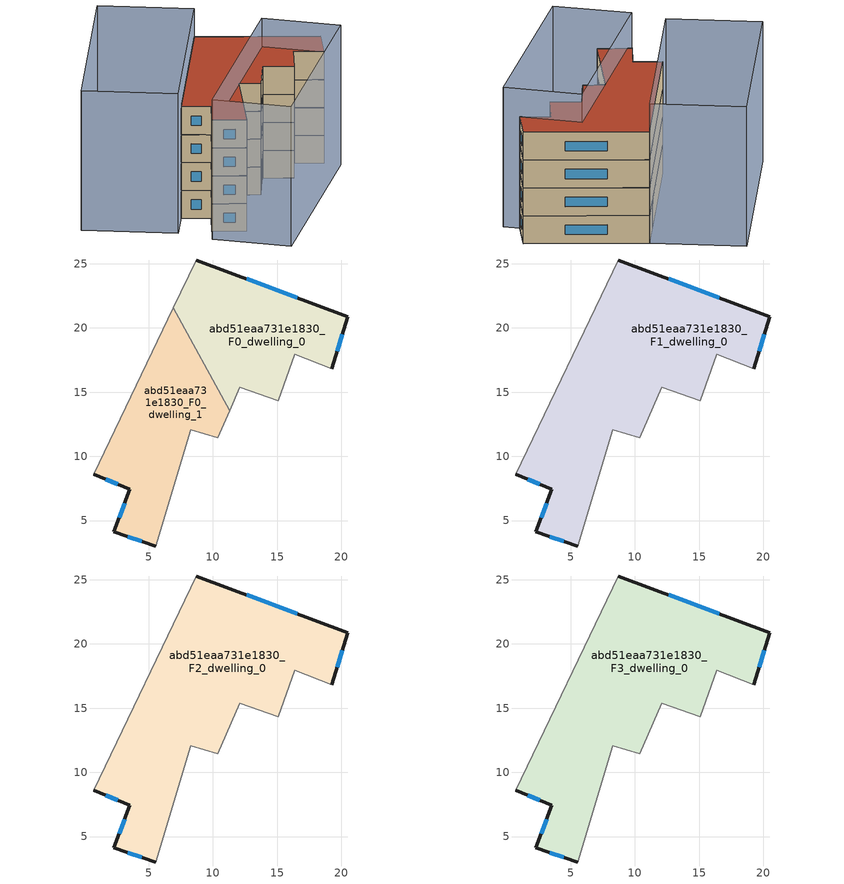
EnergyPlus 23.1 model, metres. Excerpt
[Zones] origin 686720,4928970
abd51eaa731e1830_F0_dwelling_0
 floor ground (EU_floor_Construction): 19.28,16.84 20.49,20.86 8.69,25.29 6.93,21.59 11.31,13.54 12.12,15.4 15.08,14.32 16.39,17.95 z0
 wall outside (EU_wall_Construction): 8.69,25.29 20.49,20.86 19.28,16.84 z0:3
 wall adiabatic (EU_wall_Construction): 6.93,21.59 8.69,25.29 / 19.28,16.84 16.39,17.95 15.08,14.32 12.12,15.4 11.31,13.54 z0:3
 wall to abd51eaa731e1830_F0_dwelling_1 (EU_wall_Construction): 11.31,13.54 6.93,21.59 z0:3
 window (EU_Window_Construction): 12.63,23.82 16.56,22.33 / 20.09,19.52 19.68,18.18 z1:2
abd51eaa731e1830_F0_dwelling_1
 floor ground (EU_floor_Construction): 5.57,3.01 8.29,12.07 10.4,11.45 11.31,13.54 6.93,21.59 0.74,8.61 3.53,7.45 2.29,4.12 z0
 wall outside (EU_wall_Construction): 5.57,3.01 2.29,4.12 3.53,7.45 0.74,8.61 z0:3
 wall adiabatic (EU_wall_Construction): 0.74,8.61 6.93,21.59 / 11.31,13.54 10.4,11.45 8.29,12.07 5.57,3.01 z0:3
 window (EU_Window_Construction): 4.48,3.38 3.39,3.76 / 2.71,5.23 3.12,6.34 / 2.6,7.83 1.67,8.22 z1:2
abd51eaa731e1830_F1_dwelling_0
 floor to abd51eaa731e1830_F0_dwelling_0 (EU_floor_Construction): 19.28,16.84 20.49,20.86 8.69,25.29 6.93,21.59 11.31,13.54 12.12,15.4 15.08,14.32 16.39,17.95 z3
 floor to abd51eaa731e1830_F0_dwelling_1 (EU_floor_Construction): 5.57,3.01 8.29,12.07 10.4,11.45 11.31,13.54 6.93,21.59 0.74,8.61 3.53,7.45 2.29,4.12 z3
 wall outside (EU_wall_Construction): 5.57,3.01 2.29,4.12 3.53,7.45 0.74,8.61 / 8.69,25.29 20.49,20.86 19.28,16.84 z3:6
 wall adiabatic (EU_wall_Construction): 0.74,8.61 8.69,25.29 / 19.28,16.84 16.39,17.95 15.08,14.32 12.12,15.4 10.4,11.45 8.29,12.07 5.57,3.01 z3:6
 window (EU_Window_Construction): 4.48,3.38 3.39,3.76 / 2.71,5.23 3.12,6.34 / 2.6,7.83 1.67,8.22 / 12.63,23.82 16.56,22.33 / 20.09,19.52 19.68,18.18 z4:5
abd51eaa731e1830_F2_dwelling_0
 floor to abd51eaa731e1830_F1_dwelling_0 (EU_floor_Construction): 15.08,14.32 16.39,17.95 19.28,16.84 20.49,20.86 8.69,25.29 0.74,8.61 3.53,7.45 2.29,4.12 5.57,3.01 8.29,12.07 10.4,11.45 12.12,15.4 z6
 wall outside (EU_wall_Construction): 5.57,3.01 2.29,4.12 3.53,7.45 0.74,8.61 / 8.69,25.29 20.49,20.86 19.28,16.84 z6:9
 wall adiabatic (EU_wall_Construction): 0.74,8.61 8.69,25.29 / 19.28,16.84 16.39,17.95 15.08,14.32 12.12,15.4 10.4,11.45 8.29,12.07 5.57,3.01 z6:9
 window (EU_Window_Construction): 4.48,3.38 3.39,3.76 / 2.71,5.23 3.12,6.34 / 2.6,7.83 1.67,8.22 / 12.63,23.82 16.56,22.33 / 20.09,19.52 19.68,18.18 z7:8
abd51eaa731e1830_F3_dwelling_0
 floor to abd51eaa731e1830_F2_dwelling_0 (EU_floor_Construction): 15.08,14.32 16.39,17.95 19.28,16.84 20.49,20.86 8.69,25.29 0.74,8.61 3.53,7.45 2.29,4.12 5.57,3.01 8.29,12.07 10.4,11.45 12.12,15.4 z9
 wall outside (EU_wall_Construction): 5.57,3.01 2.29,4.12 3.53,7.45 0.74,8.61 / 8.69,25.29 20.49,20.86 19.28,16.84 z9:12
 wall adiabatic (EU_wall_Construction): 0.74,8.61 8.69,25.29 / 19.28,16.84 16.39,17.95 15.08,14.32 12.12,15.4 10.4,11.45 8.29,12.07 5.57,3.01 z9:12
 window (EU_Window_Construction): 4.48,3.38 3.39,3.76 / 2.71,5.23 3.12,6.34 / 2.6,7.83 1.67,8.22 / 12.63,23.82 16.56,22.33 / 20.09,19.52 19.68,18.18 z10:11
 roof outside (EU_roof_Construction): 20.49,20.86 19.28,16.84 16.39,17.95 15.08,14.32 12.12,15.4 10.4,11.45 8.29,12.07 5.57,3.01 2.29,4.12 3.53,7.45 0.74,8.61 8.69,25.29 z12
shading: 20.67,15.88 8.31,-2.19 / 8.31,-2.19 1.65,2.36 / 1.65,2.36 14.01,20.44 / 14.01,20.44 20.67,15.88 / 8.69,25.3 -0.93,5.09 / -0.93,5.09 -9.68,9.26 / -9.68,9.26 -0.05,29.46 / -0.05,29.46 8.69,25.3 z0:15
[Building]
EU S2 Campaign: North Axis=0; Terrain=City; Solar Distribution=FullExterior
[Site:Location]
Bologna: Latitude=44.5; Longitude=11.25; Time Zone=1; Elevation=37
[SizingPeriod:WeatherFileDays]
AnnualSizingPeriod: Begin Month=1; Begin Day of Month=1; End Month=12; End Day of Month=31; Day of Week for Start Day=Monday; Use Weather File Daylight Saving Period=No; Use Weather File Rain and Snow Indicators=No
[MATERIAL]
EU_InternalMass_Material: Roughness=MediumRough; Thickness=0.1; Conductivity=1; Density=1800; Specific Heat=900; Thermal Absorptance=0.9; Solar Absorptance=0.7; Visible Absorptance=0.7
[MATERIAL:NOMASS] Roughness=MediumRough; Thermal Absorptance=0.9; Solar Absorptance=0.7; Visible Absorptance=0.7
Name | Thermal Resistance
EU_wall_NoMass | 0.937881
EU_roof_NoMass | 0.548572
EU_floor_NoMass | 0.71348
[WINDOWMATERIAL:SIMPLEGLAZINGSYSTEM]
EU_Window_SimpleGlazing: UFactor=4.25633; Solar Heat Gain Coefficient=0.85; Visible Transmittance=0.85
[CONSTRUCTION]
EU_wall_Construction: EU_wall_NoMass
EU_roof_Construction: EU_roof_NoMass
EU_floor_Construction: EU_floor_NoMass
EU_InternalMass_Construction: EU_InternalMass_Material
EU_Window_Construction: EU_Window_SimpleGlazing
[ZONE] Type=1; Multiplier=1; Ceiling Height=autocalculate; Floor Area=autocalculate; Part of Total Floor Area=Yes
Name | Volume
abd51eaa731e1830_F0_dwelling_0 | 260.216
abd51eaa731e1830_F1_dwelling_0 | 520.425
abd51eaa731e1830_F2_dwelling_0; abd51eaa731e1830_F3_dwelling_0 | 520.427
abd51eaa731e1830_F0_dwelling_1 | 260.214
[INTERNALMASS] Construction=EU_InternalMass_Construction
Name | Zone or ZoneList | Surface Area
abd51eaa731e1830_F0_dwelling_0_EU_InternalMass | abd51eaa731e1830_F0_dwelling_0 | 86.7406
abd51eaa731e1830_F0_dwelling_1_EU_InternalMass | abd51eaa731e1830_F0_dwelling_1 | 86.7366
abd51eaa731e1830_F1_dwelling_0_EU_InternalMass | abd51eaa731e1830_F1_dwelling_0 | 173.475
abd51eaa731e1830_F2_dwelling_0_EU_InternalMass | abd51eaa731e1830_F2_dwelling_0 | 173.475
abd51eaa731e1830_F3_dwelling_0_EU_InternalMass | abd51eaa731e1830_F3_dwelling_0 | 173.475
[OTHEREQUIPMENT] Fuel Type=Electricity; Design Level Calculation Method=Watts/Area; Power per Zone Floor Area=1; Fraction Latent=0; Fraction Radiant=0; Fraction Lost=0; Carbon Dioxide Generation Rate=0; EndUse Subcategory=EU_Step8_InternalGains
Name | Zone or ZoneList or Space or SpaceList | Schedule
EU_Step8_InternalGain_abd51eaa731e1830_F0_dwelling_0_f000 | abd51eaa731e1830_F0_dwelling_0 | EU_Step8_GainSchedule_abd51eaa731e1830_F0_dwelling_0_f000
EU_Step8_InternalGain_abd51eaa731e1830_F0_dwelling_1_f000 | abd51eaa731e1830_F0_dwelling_1 | EU_Step8_GainSchedule_abd51eaa731e1830_F0_dwelling_1_f000
EU_Step8_InternalGain_abd51eaa731e1830_F1_dwelling_0_f000 | abd51eaa731e1830_F1_dwelling_0 | EU_Step8_GainSchedule_abd51eaa731e1830_F1_dwelling_0_f000
EU_Step8_InternalGain_abd51eaa731e1830_F2_dwelling_0_f000 | abd51eaa731e1830_F2_dwelling_0 | EU_Step8_GainSchedule_abd51eaa731e1830_F2_dwelling_0_f000
EU_Step8_InternalGain_abd51eaa731e1830_F3_dwelling_0_f000 | abd51eaa731e1830_F3_dwelling_0 | EU_Step8_GainSchedule_abd51eaa731e1830_F3_dwelling_0_f000
[ZONEVENTILATION:DESIGNFLOWRATE] Schedule=EU_AlwaysOn; Design Flow Rate Calculation Method=AirChanges/Hour; Air Changes per Hour=0.687892; Ventilation Type=Natural; Fan Pressure Rise=0; Fan Total Efficiency=1; Constant Term Coefficient=1; Temperature Term Coefficient=0; Velocity Term Coefficient=0; Velocity Squared Term Coefficient=0; Minimum Indoor Temperature=-100; Maximum Indoor Temperature=100; Delta Temperature=-100; Minimum Outdoor Temperature=-100; Maximum Outdoor Temperature=100; Maximum Wind Speed=40
Name | Zone or ZoneList or Space or SpaceList
EU_ConstantAir_abd51eaa731e1830_F0_dwelling_0 | abd51eaa731e1830_F0_dwelling_0
EU_ConstantAir_abd51eaa731e1830_F0_dwelling_1 | abd51eaa731e1830_F0_dwelling_1
EU_ConstantAir_abd51eaa731e1830_F1_dwelling_0 | abd51eaa731e1830_F1_dwelling_0
EU_ConstantAir_abd51eaa731e1830_F2_dwelling_0 | abd51eaa731e1830_F2_dwelling_0
EU_ConstantAir_abd51eaa731e1830_F3_dwelling_0 | abd51eaa731e1830_F3_dwelling_0
[HVACTEMPLATE:THERMOSTAT] Constant Heating Setpoint=20; Constant Cooling Setpoint=50
EU_HeatOnly_abd51eaa731e1830_F0_dwelling_0; EU_HeatOnly_abd51eaa731e1830_F0_dwelling_1; EU_HeatOnly_abd51eaa731e1830_F1_dwelling_0; EU_HeatOnly_abd51eaa731e1830_F2_dwelling_0; EU_HeatOnly_abd51eaa731e1830_F3_dwelling_0
[HVACTEMPLATE:ZONE:IDEALLOADSAIRSYSTEM] System Availability Schedule=EU_AlwaysOn; Maximum Heating Supply Air Temperature=50; Minimum Cooling Supply Air Temperature=13; Maximum Heating Supply Air Humidity Ratio=0.0156; Minimum Cooling Supply Air Humidity Ratio=0.0077; Heating Limit=NoLimit; Cooling Limit=NoLimit; Heating Availability Schedule=EU_AlwaysOn; Cooling Availability Schedule=EU_CoolingOff; Dehumidification Control Type=ConstantSensibleHeatRatio; Cooling Sensible Heat Ratio=0.7; Dehumidification Setpoint=60; Humidification Control Type=None; Humidification Setpoint=30; Outdoor Air Method=None; Outdoor Air Flow Rate per Person=0.00944; Outdoor Air Flow Rate per Zone Floor Area=0; Outdoor Air Flow Rate per Zone=0; Demand Controlled Ventilation Type=None; Outdoor Air Economizer Type=NoEconomizer; Heat Recovery Type=None; Sensible Heat Recovery Effectiveness=0.7; Latent Heat Recovery Effectiveness=0.65
Name | Template Thermostat
abd51eaa731e1830_F0_dwelling_0 | EU_HeatOnly_abd51eaa731e1830_F0_dwelling_0
abd51eaa731e1830_F0_dwelling_1 | EU_HeatOnly_abd51eaa731e1830_F0_dwelling_1
abd51eaa731e1830_F1_dwelling_0 | EU_HeatOnly_abd51eaa731e1830_F1_dwelling_0
abd51eaa731e1830_F2_dwelling_0 | EU_HeatOnly_abd51eaa731e1830_F2_dwelling_0
abd51eaa731e1830_F3_dwelling_0 | EU_HeatOnly_abd51eaa731e1830_F3_dwelling_0
[SIZING:ZONE] Zone Cooling Design Supply Air Temperature Input Method=SupplyAirTemperature; Zone Cooling Design Supply Air Temperature=13; Zone Heating Design Supply Air Temperature Input Method=SupplyAirTemperature; Zone Heating Design Supply Air Temperature=50; Zone Cooling Design Supply Air Humidity Ratio=0.008; Zone Heating Design Supply Air Humidity Ratio=0.008; Cooling Design Air Flow Method=DesignDay; Cooling Design Air Flow Rate=0; Cooling Minimum Air Flow per Zone Floor Area=0.000762; Cooling Minimum Air Flow=0; Cooling Minimum Air Flow Fraction=0.2; Heating Design Air Flow Method=DesignDay; Heating Design Air Flow Rate=0; Heating Maximum Air Flow per Zone Floor Area=0.002032; Heating Maximum Air Flow=0.141576; Heating Maximum Air Flow Fraction=0.3; Account for Dedicated Outdoor Air System=No; Dedicated Outdoor Air System Control Strategy=NeutralSupplyAir; Dedicated Outdoor Air Low Setpoint Temperature for Design=autosize; Dedicated Outdoor Air High Setpoint Temperature for Design=autosize; Zone Load Sizing Method=Sensible Load Only No Latent Load; Zone Latent Cooling Design Supply Air Humidity Ratio Input Method=HumidityRatioDifference; Zone Cooling Design Supply Air Humidity Ratio Difference=0.005; Zone Latent Heating Design Supply Air Humidity Ratio Input Method=HumidityRatioDifference; Zone Humidification Design Supply Air Humidity Ratio Difference=0.005
abd51eaa731e1830_F0_dwelling_0; abd51eaa731e1830_F0_dwelling_1; abd51eaa731e1830_F1_dwelling_0; abd51eaa731e1830_F2_dwelling_0; abd51eaa731e1830_F3_dwelling_0
[SCHEDULE:CONSTANT]
Name | Hourly Value
EU_AlwaysOn | 1
EU_CoolingOff | 0
[SCHEDULE:FILE] Column Number=1; Rows to Skip at Top=0; Number of Hours of Data=8760; Column Separator=Comma; Interpolate to Timestep=No; Minutes per Item=60; Adjust Schedule for Daylight Savings=Yes
Name | File
EU_Step8_GainSchedule_abd51eaa731e1830_F0_dwelling_0_f000 | ../../schedules/abd51eaa731e1830/abd51eaa731e1830_F0_dwelling_0_f000_gain.csv
EU_Step8_GainSchedule_abd51eaa731e1830_F0_dwelling_1_f000 | ../../schedules/abd51eaa731e1830/abd51eaa731e1830_F0_dwelling_1_f000_gain.csv
EU_Step8_GainSchedule_abd51eaa731e1830_F1_dwelling_0_f000 | ../../schedules/abd51eaa731e1830/abd51eaa731e1830_F1_dwelling_0_f000_gain.csv
EU_Step8_GainSchedule_abd51eaa731e1830_F2_dwelling_0_f000 | ../../schedules/abd51eaa731e1830/abd51eaa731e1830_F2_dwelling_0_f000_gain.csv
EU_Step8_GainSchedule_abd51eaa731e1830_F3_dwelling_0_f000 | ../../schedules/abd51eaa731e1830/abd51eaa731e1830_F3_dwelling_0_f000_gain.csv
